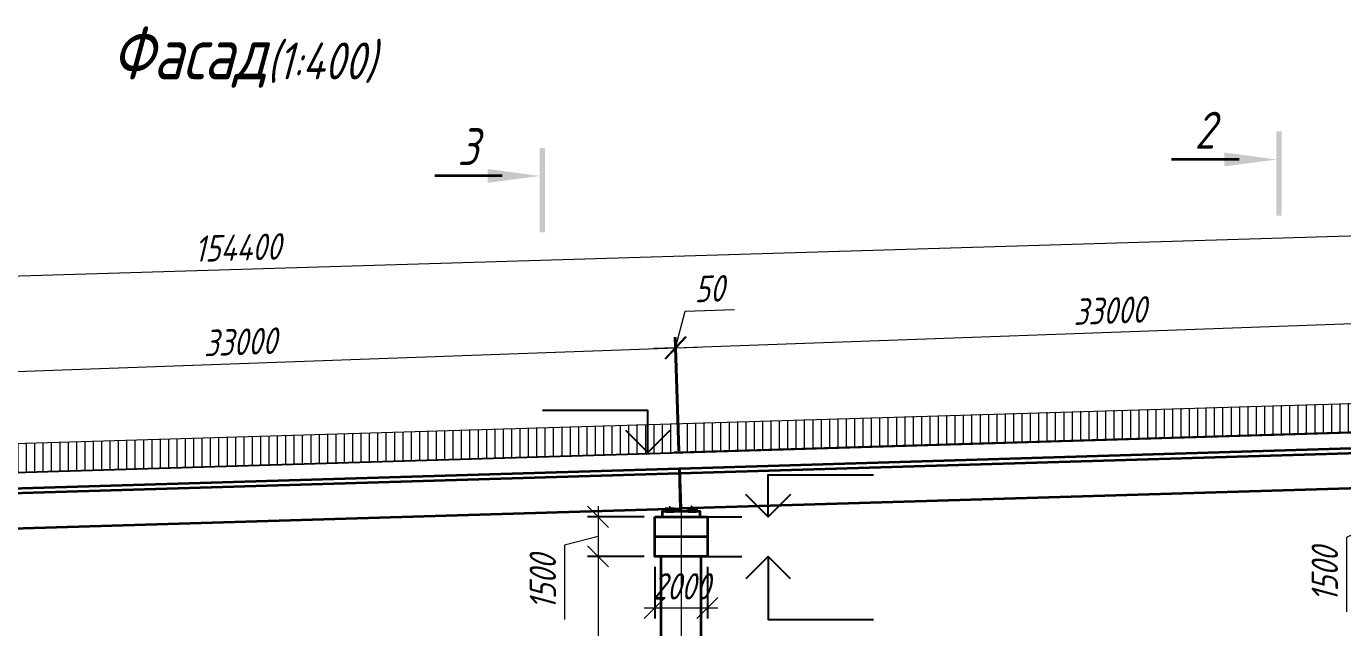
# Model space of a CAD drawing. Header units: millimetres. Extents: x 6546658 to 12951752, y -1354198 to 1102852.
# Drawn here: x 6844749 to 6894701, y 14213 to 37040 of the extents above; entities that cross this region are included whole.
import ezdxf
from ezdxf.enums import TextEntityAlignment as Align

# ---------------------------------------------------------------- set-up
doc = ezdxf.new("R2018")
doc.units = ezdxf.units.MM
doc.linetypes.add('осевая', pattern=[50.8, 31.75, -6.35, 6.35, -6.35])
doc.layers.get('Defpoints').update_dxf_attribs({"color": 254, "lineweight": 0})
for name, color, linetype, lineweight in [('1-Бетон', 114, 'Continuous', 35), ('1-Примечания', 4, 'Continuous', 25), ('1-Размеры', 1, 'Continuous', 25), ('1-Текст_3', 250, 'Continuous', 25), ('ИС_TXT_ЗГЛ', 1, 'Continuous', 35), ('ИС_Ось', 1, 'осевая', 18), ('ИС_Размер', 3, 'Continuous', 18), ('ИС_Текст заглавный', 1, 'Continuous', 35), ('ИС_Тонкая', 3, 'Continuous', 18)]:
    doc.layers.add(name, color=color, linetype=linetype, lineweight=lineweight)
doc.layers.add('Красный профиль', color=1, linetype='Continuous')
doc.styles.add('0', font='isocpeur.ttf', dxfattribs={"width": 0.8, "oblique": 15})
doc.styles.add('ISOCPEUR', font='isocpeur.ttf', dxfattribs={"width": 0.8, "oblique": 15})
doc.styles.get("Standard").update_dxf_attribs({"font": 'arial.ttf'})
doc.dimstyles.new('М400нов', dxfattribs={"dimscale": 400, "dimtxt": 2.5, "dimasz": 2, "dimexe": 1, "dimexo": 1, "dimgap": 0.8, "dimtad": 1, "dimdec": 0, "dimzin": 0, "dimdsep": 46, "dimtxsty": '0', "dimblk": 'OBLIQUE', "dimcen": 0.09, "dimdle": 1, "dimclrd": 256, "dimclre": 256, "dimclrt": 256, "dimadec": 4, "dimazin": 0, "dimtfac": 1, "dimtdec": 0, "dimtmove": 1, "dimatfit": 2, "dimfxl": 1, "dimtolj": 1, "dimtzin": 0, "dimlwd": -1, "dimarcsym": 0})

# ---------------------------------------------------------------- blocks, each defined once
blk = doc.blocks.new('_Oblique')
at = {"color": 0, "linetype": 'ByBlock', "lineweight": -2}
blk.add_line((-0.5, -0.5), (0.5, 0.5), dxfattribs=at)
blk = doc.blocks.new('*D300')
at = {"layer": 'Defpoints', "color": 0, "linetype": 'Continuous', "transparency": 16777216}
for p in [(6929942, 30143), (6930166, 22692), (6775855, 18046)]:
    blk.add_point(p, dxfattribs=at)
at = {"layer": 'ИС_Размер', "lineweight": -2, "transparency": 16777216}
for p, q in [((6930154, 23092), (6929930, 30543)), ((6775843, 18446), (6775619, 25898))]:
    blk.add_line(p, q, dxfattribs=at)
at = {"layer": 'ИС_Размер', "transparency": 16777216}
blk.add_line((6775231, 25486), (6930342, 30155), dxfattribs=at)
at = {"layer": 'ИС_Размер', "linetype": 'Continuous', "transparency": 16777216, "xscale": 800, "yscale": 800, "zscale": 800}
for p, rotation in [((6929942, 30143), 1.724269677828699), ((6775631, 25498), 181.7242696778287)]:
    blk.add_blockref('_Oblique', p, dxfattribs=dict(at, rotation=rotation))
at = {"layer": 'ИС_Размер', "linetype": 'Continuous', "transparency": 16777216, "insert": (6852762, 28640), "char_height": 1000, "attachment_point": 5, "rotation": 1.7243, "style": '0'}
blk.add_mtext('\\A1;154400', dxfattribs=at)
blk = doc.blocks.new('33')
at = {"layer": '1-Бетон'}
for points in [[(33000, 1530), (33000, 0), (0, 0), (0, 1530), (33000, 1530)], [(0, 1350), (33000, 1350)]]:
    blk.add_lwpolyline(points, dxfattribs=at)
at = {"layer": 'ИС_Ось'}
for points in [[(400, -108), (400, 108)], [(32600, -108), (32600, 108)]]:
    blk.add_lwpolyline(points, dxfattribs=at)
blk = doc.blocks.new('*D303')
at = {"layer": 'Defpoints', "color": 0, "linetype": 'Continuous', "transparency": 16777216}
for p in [(6869409, 24836), (6869511, 20523), (6869553, 20524)]:
    blk.add_point(p, dxfattribs=at)
at = {"layer": 'ИС_Размер', "transparency": 16777216}
for p, q in [((6869388, 24836), (6869756, 26229)), ((6869756, 26229), (6871623, 26291)), ((6869367, 24835), (6868567, 24808)), ((6869367, 24835), (6869409, 24836)), ((6869367, 24835), (6869409, 24836)), ((6869409, 24836), (6870209, 24863))]:
    blk.add_line(p, q, dxfattribs=at)
at = {"layer": 'ИС_Размер', "lineweight": -2, "transparency": 16777216}
for p, q in [((6869497, 20922), (6869354, 25235)), ((6869540, 20924), (6869396, 25236))]:
    blk.add_line(p, q, dxfattribs=at)
at = {"layer": 'ИС_Размер', "linetype": 'Continuous', "transparency": 16777216, "xscale": 800, "yscale": 800, "zscale": 800}
for p, rotation in [((6869367, 24835), 1.907391254173563), ((6869409, 24836), 181.9073912541736)]:
    blk.add_blockref('_Oblique', p, dxfattribs=dict(at, rotation=rotation))
at = {"layer": 'ИС_Размер', "linetype": 'Continuous', "transparency": 16777216, "insert": (6870662, 27079), "char_height": 1000, "attachment_point": 5, "rotation": 1.9074, "style": '0'}
blk.add_mtext('\\A1;50', dxfattribs=at)
blk = doc.blocks.new('*D304')
at = {"layer": 'Defpoints', "color": 0, "linetype": 'Continuous', "transparency": 16777216}
for p in [(6902377, 26022), (6902532, 21710), (6869553, 20524)]:
    blk.add_point(p, dxfattribs=at)
at = {"layer": 'ИС_Размер', "transparency": 16777216}
blk.add_line((6868998, 24821), (6902776, 26036), dxfattribs=at)
at = {"layer": 'ИС_Размер', "lineweight": -2, "transparency": 16777216}
for p, q in [((6902517, 22110), (6902362, 26422)), ((6869539, 20924), (6869383, 25236))]:
    blk.add_line(p, q, dxfattribs=at)
at = {"layer": 'ИС_Размер', "linetype": 'Continuous', "transparency": 16777216, "xscale": 800, "yscale": 800, "zscale": 800}
for p, rotation in [((6902377, 26022), 2.059747963360298), ((6869398, 24836), 182.0597479633603)]:
    blk.add_blockref('_Oblique', p, dxfattribs=dict(at, rotation=rotation))
at = {"layer": 'ИС_Размер', "linetype": 'Continuous', "transparency": 16777216, "insert": (6885858, 26248), "char_height": 1000, "attachment_point": 5, "rotation": 2.0597, "style": '0'}
blk.add_mtext('\\A1;33000', dxfattribs=at)
blk = doc.blocks.new('*D311')
at = {"layer": 'Defpoints', "color": 0, "linetype": 'Continuous', "transparency": 16777216}
for p in [(6869376, 24835), (6869525, 20691), (6836547, 19505)]:
    blk.add_point(p, dxfattribs=at)
at = {"layer": 'ИС_Размер', "lineweight": -2, "transparency": 16777216}
for p, q in [((6869511, 21091), (6869362, 25235)), ((6836532, 19905), (6836383, 24049))]:
    blk.add_line(p, q, dxfattribs=at)
at = {"layer": 'ИС_Размер', "transparency": 16777216}
blk.add_line((6835998, 23635), (6869776, 24849), dxfattribs=at)
at = {"layer": 'ИС_Размер', "linetype": 'Continuous', "transparency": 16777216, "xscale": 800, "yscale": 800, "zscale": 800}
for p, rotation in [((6869376, 24835), 2.059747963360361), ((6836398, 23649), 182.0597479633603)]:
    blk.add_blockref('_Oblique', p, dxfattribs=dict(at, rotation=rotation))
at = {"layer": 'ИС_Размер', "linetype": 'Continuous', "transparency": 16777216, "insert": (6852858, 25061), "char_height": 1000, "attachment_point": 5, "rotation": 2.0597, "style": '0'}
blk.add_mtext('\\A1;33000', dxfattribs=at)
blk = doc.blocks.new('*D351')
at = {"layer": 'Defpoints', "color": 0, "linetype": 'Continuous', "transparency": 16777216}
for p in [(6868595, 16920), (6866445, 7920), (6868395, 7920)]:
    blk.add_point(p, dxfattribs=at)
at = {"layer": 'ИС_Размер', "transparency": 16777216}
blk.add_line((6866445, 17320), (6866445, 7520), dxfattribs=at)
at = {"layer": 'ИС_Размер', "lineweight": -2, "transparency": 16777216}
for p, q in [((6868195, 16920), (6866045, 16920)), ((6867995, 7920), (6866045, 7920))]:
    blk.add_line(p, q, dxfattribs=at)
at = {"layer": 'ИС_Размер', "linetype": 'Continuous', "transparency": 16777216, "xscale": 800, "yscale": 800, "zscale": 800}
for p, rotation in [((6866445, 16920), 90), ((6866445, 7920), 270)]:
    blk.add_blockref('_Oblique', p, dxfattribs=dict(at, rotation=rotation))
at = {"layer": 'ИС_Размер', "linetype": 'Continuous', "transparency": 16777216, "insert": (6865525, 12420), "char_height": 1000, "attachment_point": 5, "rotation": 90, "style": '0'}
blk.add_mtext('\\A1;{\\H1.2x;9000}', dxfattribs=at)
blk = doc.blocks.new('*U223')
at = {"layer": '1-Примечания', "linetype": 'Continuous'}
blk.add_line((0, 0), (3.5, 0), dxfattribs=at)
for points in [[(6, 0), (6, 4), (16, 4)], [(8.12, 2.12), (6, 0), (3.88, 2.12)]]:
    blk.add_lwpolyline(points, dxfattribs=at)
at = {"layer": '1-Текст_3', "lineweight": 30, "oblique": 15, "width": 0.8, "flags": 104}
blk.add_attdef('ВЫСОТА', text='', height=3, dxfattribs=at).set_placement((-5.76, 9.17), align=Align.MIDDLE_CENTER)
at = {"layer": '1-Текст_3', "lineweight": 30, "width": 0.8, "flags": 104}
blk.add_attdef('ПРИМЕЧАНИЕ', text='', height=3, dxfattribs=at).set_placement((11, 3.25), align=Align.TOP_CENTER)
blk = doc.blocks.new('*U224')
at = {"layer": '1-Примечания', "linetype": 'Continuous'}
blk.add_line((0, 0), (3.5, 0), dxfattribs=at)
for points in [[(8.12, -2.12), (6, 0), (3.88, -2.12)], [(6, 0), (6, -6), (16, -6)]]:
    blk.add_lwpolyline(points, dxfattribs=at)
at = {"layer": '1-Текст_3', "lineweight": 30, "oblique": 15, "width": 0.8, "flags": 104}
blk.add_attdef('ВЫСОТА', text='', height=3, dxfattribs=at).set_placement((-5.76, -0.83), align=Align.MIDDLE_CENTER)
at = {"layer": '1-Текст_3', "lineweight": 30, "width": 0.8, "flags": 104}
blk.add_attdef('ПРИМЕЧАНИЕ', text='', height=3, dxfattribs=at).set_placement((11, -6.75), align=Align.TOP_CENTER)
blk = doc.blocks.new('*D327')
at = {"layer": 'Defpoints', "color": 0, "linetype": 'Continuous', "transparency": 16777216}
for p in [(6868595, 18420), (6866445, 16920), (6868595, 16920)]:
    blk.add_point(p, dxfattribs=at)
at = {"layer": 'ИС_Размер', "transparency": 16777216}
for p, q in [((6866445, 18820), (6866445, 16520)), ((6866445, 17670), (6865168, 17349)), ((6865168, 17349), (6865168, 14521))]:
    blk.add_line(p, q, dxfattribs=at)
at = {"layer": 'ИС_Размер', "lineweight": -2, "transparency": 16777216}
for p, q in [((6868195, 18420), (6866045, 18420)), ((6868195, 16920), (6866045, 16920))]:
    blk.add_line(p, q, dxfattribs=at)
at = {"layer": 'ИС_Размер', "linetype": 'Continuous', "transparency": 16777216, "xscale": 800, "yscale": 800, "zscale": 800}
for p, rotation in [((6866445, 18420), 90), ((6866445, 16920), 270)]:
    blk.add_blockref('_Oblique', p, dxfattribs=dict(at, rotation=rotation))
at = {"layer": 'ИС_Размер', "linetype": 'Continuous', "transparency": 16777216, "insert": (6864348, 15935), "char_height": 1000, "attachment_point": 5, "rotation": 90, "style": '0'}
blk.add_mtext('\\A1;1500', dxfattribs=at)
blk = doc.blocks.new('*U212')
at = {"layer": '1-Примечания', "linetype": 'Continuous'}
blk.add_line((0, 0), (0.5, 0), dxfattribs=at)
for points in [[(3, 0), (3, 4), (13, 4)], [(5.12, 2.12), (3, 0), (0.88, 2.12)]]:
    blk.add_lwpolyline(points, dxfattribs=at)
at = {"layer": '1-Текст_3', "lineweight": 30, "oblique": 15, "width": 0.8, "flags": 104}
blk.add_attdef('ВЫСОТА', text='', height=3, dxfattribs=at).set_placement((-8.76, 9.17), align=Align.MIDDLE_CENTER)
at = {"layer": '1-Текст_3', "lineweight": 30, "width": 0.8, "flags": 104}
blk.add_attdef('ПРИМЕЧАНИЕ', text='', height=3, dxfattribs=at).set_placement((8, 3.25), align=Align.TOP_CENTER)
blk = doc.blocks.new('*D355')
at = {"layer": 'Defpoints', "color": 0, "linetype": 'Continuous', "transparency": 16777216}
for p in [(6901591, 19410), (6897042, 17910), (6901591, 17910)]:
    blk.add_point(p, dxfattribs=at)
at = {"layer": 'ИС_Размер', "transparency": 16777216}
for p, q in [((6897042, 19810), (6897042, 17510)), ((6897042, 18660), (6894842, 17642)), ((6894842, 17642), (6894842, 14814))]:
    blk.add_line(p, q, dxfattribs=at)
at = {"layer": 'ИС_Размер', "lineweight": -2, "transparency": 16777216}
for p, q in [((6901191, 19410), (6896642, 19410)), ((6901191, 17910), (6896642, 17910))]:
    blk.add_line(p, q, dxfattribs=at)
at = {"layer": 'ИС_Размер', "linetype": 'Continuous', "transparency": 16777216, "xscale": 800, "yscale": 800, "zscale": 800}
for p, rotation in [((6897042, 19410), 90), ((6897042, 17910), 270)]:
    blk.add_blockref('_Oblique', p, dxfattribs=dict(at, rotation=rotation))
at = {"layer": 'ИС_Размер', "linetype": 'Continuous', "transparency": 16777216, "insert": (6894022, 16228), "char_height": 1000, "attachment_point": 5, "rotation": 90, "style": '0'}
blk.add_mtext('\\A1;1500', dxfattribs=at)
blk = doc.blocks.new('*U243')
for p, q in [((-3.8, 74.63), (-10.2, 74.63)), ((-3.8, -44.57), (-10.2, -44.57))]:
    blk.add_line(p, q)
for points in [[(0.25, 77.29), (-0.25, 77.29), (0.25, 69.29), (-0.25, 69.29)], [(-5.2, 75.29), (-0.2, 74.63), (-5.2, 74.63), (-5.2, 73.97)], [(0.25, -39.23), (-0.25, -39.23), (0.25, -47.23), (-0.25, -47.23)], [(-5.2, -43.91), (-0.2, -44.57), (-5.2, -44.57), (-5.2, -45.23)]]:
    blk.add_solid(points)
at = {"style": '0', "oblique": 15, "width": 0.8}
for tag, p in [('ВЕРХ', (-7.06, 77.41)), ('НИЗ', (-7, -47.46))]:
    blk.add_attdef(tag, text='', height=3.5, dxfattribs=at).set_placement(p, align=Align.MIDDLE_CENTER)
blk = doc.blocks.new('*U242')
for p, q in [((-3.8, 74.63), (-10.2, 74.63)), ((-3.8, -34.86), (-10.2, -34.86))]:
    blk.add_line(p, q)
for points in [[(0.25, 77.29), (-0.25, 77.29), (0.25, 69.29), (-0.25, 69.29)], [(-5.2, 75.29), (-0.2, 74.63), (-5.2, 74.63), (-5.2, 73.97)], [(0.25, -29.53), (-0.25, -29.53), (0.25, -37.53), (-0.25, -37.53)], [(-5.2, -34.21), (-0.2, -34.86), (-5.2, -34.86), (-5.2, -35.52)]]:
    blk.add_solid(points)
at = {"style": '0', "oblique": 15, "width": 0.8}
for tag, p in [('ВЕРХ', (-7.06, 77.41)), ('НИЗ', (-7, -37.76))]:
    blk.add_attdef(tag, text='', height=3.5, dxfattribs=at).set_placement(p, align=Align.MIDDLE_CENTER)
blk = doc.blocks.new('*D366')
at = {"layer": 'Defpoints', "color": 0, "linetype": 'Continuous', "transparency": 16777216}
for p in [(6868595, 16920), (6870595, 16920), (6870595, 14962)]:
    blk.add_point(p, dxfattribs=at)
at = {"layer": 'ИС_Размер', "lineweight": -2, "transparency": 16777216}
for p, q in [((6868595, 16520), (6868595, 14562)), ((6870595, 16520), (6870595, 14562))]:
    blk.add_line(p, q, dxfattribs=at)
at = {"layer": 'ИС_Размер', "transparency": 16777216}
blk.add_line((6868195, 14962), (6870995, 14962), dxfattribs=at)
at = {"layer": 'ИС_Размер', "linetype": 'Continuous', "transparency": 16777216, "xscale": 800, "yscale": 800, "zscale": 800, "rotation": 180}
blk.add_blockref('_Oblique', (6868595, 14962), dxfattribs=at)
at = {"layer": 'ИС_Размер', "linetype": 'Continuous', "transparency": 16777216, "xscale": 800, "yscale": 800, "zscale": 800}
blk.add_blockref('_Oblique', (6870595, 14962), dxfattribs=at)
at = {"layer": 'ИС_Размер', "linetype": 'Continuous', "transparency": 16777216, "insert": (6869595, 15782), "char_height": 1000, "attachment_point": 5, "style": '0'}
blk.add_mtext('\\A1;2000', dxfattribs=at)

msp = doc.modelspace()

# ---------------------------------------------------------------- hatches: boundary and pattern name
at = {"layer": 'ИС_Тонкая'}
h = msp.add_hatch(dxfattribs=at)
h.set_pattern_fill('ANSI31', color=256, scale=100, angle=45)
h.set_pattern_definition([(90, (-4328068.45, 93533.4), (-317.5, 0), [])])
h.paths.add_polyline_path([(6920579.3, 22365.3), (6920680, 22342.3), (6920780, 22346.3), (6920879.9, 22350.3), (6920979.9, 22354.2), (6921079.8, 22358.2), (6921179.8, 22362.2), (6921279.7, 22366.1), (6921379.7, 22370.1), (6921479.6, 22374.1), (6921579.6, 22378.1), (6921679.5, 22382), (6921779.4, 22386), (6921879.4, 22390), (6921979.3, 22393.9), (6922079.3, 22397.9), (6922179.2, 22401.9), (6922279.2, 22405.9), (6922379.1, 22409.8), (6922479.1, 22413.8), (6922579, 22417.8), (6922679, 22421.8), (6922778.9, 22425.7), (6922878.9, 22429.7), (6922978.8, 22433.7), (6923078.8, 22437.7), (6923178.7, 22441.7), (6923278.7, 22445.6), (6923378.6, 22449.6), (6923478.6, 22453.6), (6923578.5, 22457.6), (6923678.5, 22461.6), (6923778.4, 22465.6), (6923878.4, 22469.5), (6923978.3, 22473.5), (6924078.3, 22477.5), (6924178.2, 22481.5), (6924278.2, 22485.5), (6924378.1, 22489.5), (6924478.1, 22493.5), (6924578, 22497.4), (6924678, 22501.4), (6924686.7, 22501.8), (6924777.9, 22505.4), (6924877.9, 22509.4), (6924977.8, 22513.4), (6925077.8, 22517.4), (6925177.7, 22521.4), (6925277.7, 22525.4), (6925377.6, 22529.4), (6925477.6, 22533.4), (6925577.5, 22537.4), (6925677.5, 22541.3), (6925777.4, 22545.3), (6925877.4, 22549.3), (6925977.3, 22553.3), (6926077.3, 22557.3), (6926177.2, 22561.3), (6926277.2, 22565.3), (6926377.1, 22569.3), (6926477.1, 22573.3), (6926577, 22577.3), (6926677, 22581.3), (6926776.9, 22585.3), (6926876.9, 22589.3), (6926976.8, 22593.3), (6927076.7, 22597.3), (6927176.7, 22601.3), (6927276.6, 22605.3), (6927376.6, 22609.3), (6927476.5, 22613.4), (6927576.5, 22617.4), (6927676.4, 22621.4), (6927776.4, 22625.4), (6927876.3, 22629.4), (6927976.3, 22633.4), (6928076.2, 22637.4), (6928176.2, 22641.4), (6928276.1, 22645.4), (6928376.1, 22649.4), (6928476, 22653.4), (6928576, 22657.4), (6928675.9, 22661.5), (6928775.9, 22665.5), (6928875.8, 22669.5), (6928975.8, 22673.5), (6929075.7, 22677.5), (6929175.7, 22681.5), (6929275.6, 22685.5), (6929375.6, 22689.6), (6929475.5, 22693.6), (6929575.5, 22697.6), (6929675.4, 22701.6), (6929775.4, 22705.6), (6929875.3, 22709.7), (6929975.3, 22713.7), (6930149.9, 22691.2), (6930166, 22691.7), (6930165, 22749.9), (6930161.3, 22970), (6930147.2, 23791.7), (6775822, 19150), (6775854.2, 18077.4)])

# ---------------------------------------------------------------- linework, layer by layer
at = {"color": 1}
msp.add_lwpolyline([(6902568.7, 21851.9), (6869533.6, 20860.8)], dxfattribs=at)
at = {"layer": '1-Бетон'}
for points in [[(6868872, 18419.8), (6870322, 18419.8), (6870322, 18620.3), (6868872, 18620.3)], [(6869001.7, 18698.3), (6869341.7, 18698.3), (6869341.7, 18718.3), (6869001.7, 18718.3)], [(6869021.7, 18620.3), (6869321.7, 18620.3), (6869321.7, 18698.3), (6869021.7, 18698.3)], [(6869851.8, 18698.3), (6870191.8, 18698.3), (6870191.8, 18718.3), (6869851.8, 18718.3)], [(6869871.8, 18620.3), (6870171.8, 18620.3), (6870171.8, 18698.3), (6869871.8, 18698.3)], [(6868594.8, 18419.8), (6870594.9, 18419.8), (6870594.9, 16919.8), (6868594.8, 16919.8)]]:
    msp.add_lwpolyline(points, close=True, dxfattribs=at)
for points in [[(6868594.8, 17669.8), (6870594.9, 17669.8)], [(6870344.9, 16919.8), (6870345.1, 7919.8), (6868845.1, 7919.8), (6868844.9, 16919.8)]]:
    msp.add_lwpolyline(points, dxfattribs=at)
at = {"layer": 'ИС_Ось'}
for points in [[(6869171.6, 18818.4), (6869171.6, 18613.2)], [(6870021.6, 18818.2), (6870021.6, 18613)]]:
    msp.add_lwpolyline(points, dxfattribs=at)
at = {"layer": 'ИС_Ось', "ltscale": 500}
msp.add_lwpolyline([(6869596.6, 18971.8), (6869596.6, -10100.1)], dxfattribs=at)
at = {"layer": 'ИС_Тонкая'}
msp.add_lwpolyline([(6775822, 19150), (6917403.7, 23397.4)], dxfattribs=at)
at = {"layer": 'Красный профиль', "linetype": 'Continuous', "flags": 128}
msp.add_lwpolyline([(6761841.5, 17630.1), (6917436.7, 22297.9)], dxfattribs=at)

# ---------------------------------------------------------------- block references
at = {"linetype": 'Continuous'}
for p, rotation in [((6869597.2, 18731.2), 1.718358025339879), ((6836580.5, 17740.7), 1.718358011817057)]:
    msp.add_blockref('33', p, dxfattribs=dict(at, rotation=rotation))
at = {"layer": '1-Размеры', "transparency": 33554687}
ref = msp.add_blockref('*U212', (6869533.6, 20860.8), dxfattribs=dict(at, xscale=-399.9999999999999, yscale=399.9999999999999, zscale=399.9999999999999, rotation=359.999718071565))
lines = msp.add_mtext('\\W0.8000;20.86', dxfattribs={"layer": '1-Текст_3', "insert": (6873036, 24527.7), "char_height": 2.5, "attachment_point": 1, "rotation": 359.99972, "bg_fill": 3, "box_fill_scale": 1, "bg_fill_color": 256, "bg_fill_transparency": 0})
ref.add_attrib('ВЫСОТА', '', (6873036, 24527.7)).embed_mtext(lines)
lines = msp.add_mtext('\\W0.8000;', dxfattribs={"layer": '1-Текст_3', "insert": (6866333.6, 22160.8), "char_height": 2.5, "attachment_point": 1, "rotation": 359.99972, "bg_fill": 3, "box_fill_scale": 1, "bg_fill_color": 256, "bg_fill_transparency": 0})
ref.add_attrib('ПРИМЕЧАНИЕ', '', (6866333.6, 22160.8)).embed_mtext(lines)
ref = msp.add_blockref('*U223', (6870497, 18419.8), dxfattribs=dict(at, xscale=399.9999999999998, yscale=399.9999999999998, zscale=399.9999999999998, rotation=0.0002819284350356197))
lines = msp.add_mtext('\\W0.8000;18.42', dxfattribs={"layer": '1-Текст_3', "insert": (6868194.6, 22086.7), "char_height": 2.5, "attachment_point": 1, "rotation": 0.00028, "bg_fill": 3, "box_fill_scale": 1, "bg_fill_color": 256, "bg_fill_transparency": 0})
ref.add_attrib('ВЫСОТА', '', (6868194.6, 22086.7)).embed_mtext(lines)
lines = msp.add_mtext('\\W0.8000;', dxfattribs={"layer": '1-Текст_3', "insert": (6874897, 19719.8), "char_height": 2.5, "attachment_point": 1, "rotation": 0.00028, "bg_fill": 3, "box_fill_scale": 1, "bg_fill_color": 256, "bg_fill_transparency": 0})
ref.add_attrib('ПРИМЕЧАНИЕ', '', (6874897, 19719.8)).embed_mtext(lines)
ref = msp.add_blockref('*U224', (6870497, 16919.8), dxfattribs=dict(at, xscale=399.9999999999998, yscale=399.9999999999998, zscale=399.9999999999998, rotation=0.0002819284350356197))
lines = msp.add_mtext('\\W0.8000;16.92', dxfattribs={"layer": '1-Текст_3', "insert": (6868194.6, 16586.7), "char_height": 2.5, "attachment_point": 1, "rotation": 0.00028, "bg_fill": 3, "box_fill_scale": 1, "bg_fill_color": 256, "bg_fill_transparency": 0})
ref.add_attrib('ВЫСОТА', '', (6868194.6, 16586.7)).embed_mtext(lines)
lines = msp.add_mtext('\\W0.8000;', dxfattribs={"layer": '1-Текст_3', "insert": (6874897, 14219.8), "char_height": 2.5, "attachment_point": 1, "rotation": 0.00028, "bg_fill": 3, "box_fill_scale": 1, "bg_fill_color": 256, "bg_fill_transparency": 0})
ref.add_attrib('ПРИМЕЧАНИЕ', '', (6874897, 14219.8)).embed_mtext(lines)
at = {"layer": 'ИС_TXT_ЗГЛ', "ltscale": 0.5, "xscale": 400, "yscale": 400, "zscale": 400}
for name, p, values in [('*U243', (6892289.8, 2132.6), {'ВЕРХ': '2', 'НИЗ': '2'}), ('*U242', (6864330.8, 1508.2), {'ВЕРХ': '3', 'НИЗ': '3'})]:
    msp.add_blockref(name, p, dxfattribs=at).add_auto_attribs(values)

# ---------------------------------------------------------------- texts
at = {"layer": 'ИС_Текст заглавный', "insert": (6852989.9, 35867.7), "char_height": 4000, "width": 11593.898, "attachment_point": 5, "style": 'ISOCPEUR'}
msp.add_mtext('{\\H0.5x;Фасад\\H0.7x;(1:400)}', dxfattribs=at)

# ---------------------------------------------------------------- dimensions: what is measured, and where the dimension line sits
at = {"layer": 'ИС_Размер', "linetype": 'Continuous'}
for p1, p2, distance, override, picture, middle in [((6775855, 18046.5), (6930166.1, 22691.7), 7455, {"dimrnd": 200}, '*D300', (6852761.6, 28640.3)), ((6869510.5, 20522.6), (6869552.9, 20524), 4314.6, {"dimrnd": 50}, '*D303', (6870048.5, 27058.7))]:
    dim = msp.add_aligned_dim(p1=p1, p2=p2, distance=distance, dimstyle='М400нов', override=override, dxfattribs=at)
    dim.commit()
    dim.dimension.update_dxf_attribs({"geometry": picture, "text_midpoint": middle})
for p1, p2, distance, picture, middle in [((6869552.9, 20524), (6902531.6, 21710.1), 4314.5, '*D304', (6885857.7, 26248.3)), ((6836546.8, 19505.3), (6869525.5, 20691.3), 4146.3, '*D311', (6852857.7, 25061.4))]:
    dim = msp.add_aligned_dim(p1=p1, p2=p2, distance=distance, dimstyle='М400нов', dxfattribs=at)
    dim.commit()
    dim.dimension.update_dxf_attribs({"geometry": picture, "text_midpoint": middle})
for base, p1, p2, picture, middle in [((6897041.6, 17909.8), (6901590.9, 19409.8), (6901590.9, 17909.8), '*D355', (6894841.6, 17321.9)), ((6866444.7, 16919.8), (6868594.8, 18419.8), (6868594.8, 16919.8), '*D327', (6865168.2, 17029.1))]:
    dim = msp.add_linear_dim(base=base, p1=p1, p2=p2, angle=90, dimstyle='М400нов', dxfattribs=at)
    dim.commit()
    dim.dimension.update_dxf_attribs({"geometry": picture, "text_midpoint": middle, "dimtype": 160})
dim = msp.add_linear_dim(base=(6866444.7, 7919.7), p1=(6868594.8, 16919.8), p2=(6868395.1, 7919.7), angle=90, text='{\\H1.2x;<>}', dimstyle='М400нов', dxfattribs=at)
dim.commit()
dim.dimension.update_dxf_attribs({"geometry": '*D351', "text_midpoint": (6865524.7, 12419.7)})
dim = msp.add_linear_dim(base=(6870594.9, 14962), p1=(6868594.8, 16919.8), p2=(6870594.9, 16919.8), dimstyle='М400нов', dxfattribs=at)
dim.commit()
dim.dimension.update_dxf_attribs({"geometry": '*D366', "text_midpoint": (6869594.9, 14962), "dimtype": 160})

doc.saveas('drawing.dxf')
